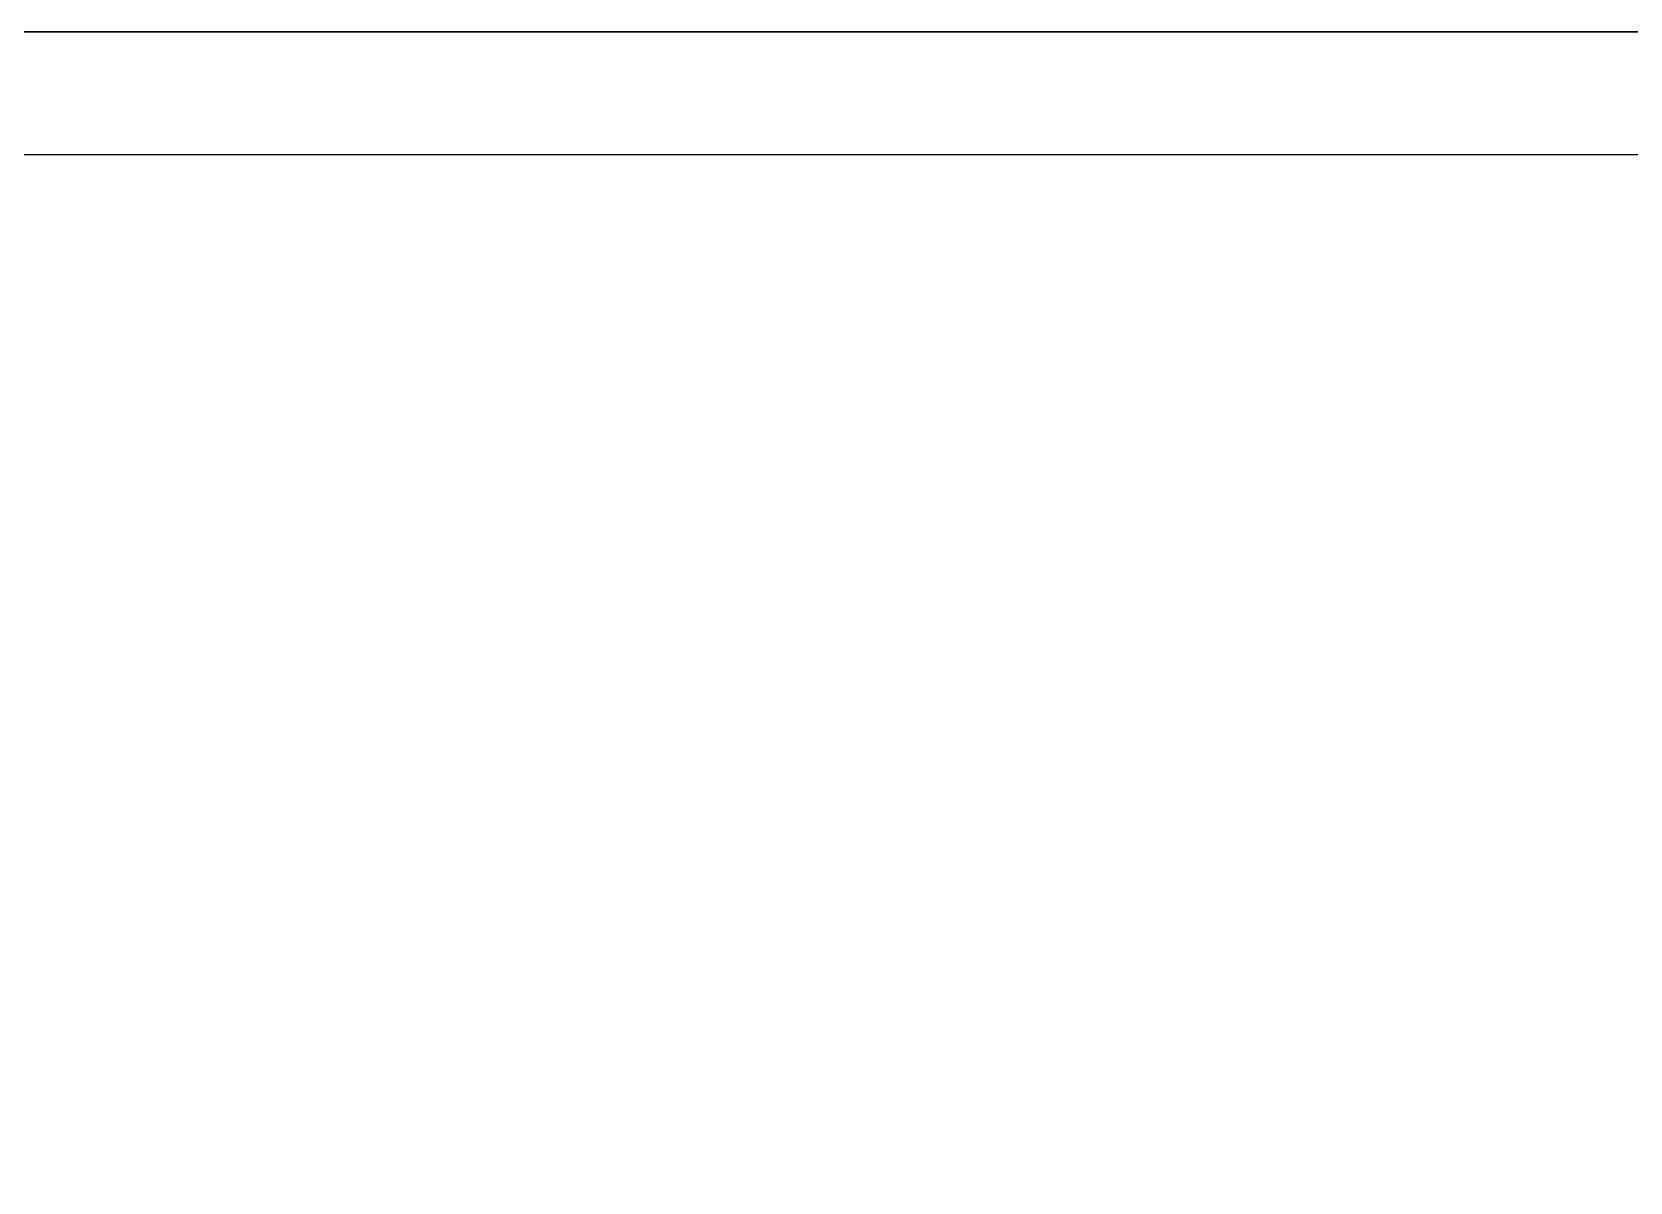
# Model space of a CAD drawing. Header units: millimetres. Extents: x 1864 to 10174863, y -4887456 to 5366151.
# Drawn here: x 5411164 to 5494225, y 37725 to 97511 of the extents above; entities that cross this region are included whole.
import ezdxf
from ezdxf import colors
from ezdxf.entities.mleader import LeaderData, LeaderLine
from ezdxf.math import Vec2, Vec3

# ---------------------------------------------------------------- set-up
doc = ezdxf.new("R2010")
doc.units = ezdxf.units.MM
doc.layers.add('1-Бетон', color=106, linetype='Continuous', lineweight=35)
doc.layers.add('ИС_Выноска', color=3, linetype='Continuous', lineweight=18)
doc.styles.add('0', font='isocpeur.ttf', dxfattribs={"width": 0.8, "oblique": 15})

msp = doc.modelspace()

# ---------------------------------------------------------------- linework, layer by layer
at = {"color": 1}
msp.add_lwpolyline([(5078357.1, 91146.6), (5647379.8, 91146.6), (5647379.8, -72566.7), (5078357.1, -72566.7)], close=True, dxfattribs=at)
at = {"layer": '1-Бетон', "color": 6}
msp.add_lwpolyline([(5064084.8, 97510.8), (5989435.8, 97510.8), (5989435.8, -105940.4), (5064084.8, -105940.4)], close=True, dxfattribs=at)

# ---------------------------------------------------------------- leaders
at = {"layer": 'ИС_Выноска', "ltscale": 0.5}
ml = msp.add_multileader_mtext('Standard', dxfattribs=at)
ml.set_content('\\A1;Асфальтобетон А16Вт по ГОСТ 58406.2-2020 на ПБВ60 по ГОСТ 52056-2003                                -50мм\\P\\pxql;Асфальтобетон А22 Нт по ГОСТ 58406.2-2020 на БНД 50/70 по ГОСТ 33133-2020                         -60мм\\PГидроизоляция                                      -5 мм\\PВыравнивающий слой                          -min 30 мм', color=256, style='0')
ml.set_leader_properties(color=256, linetype='ByLayer', lineweight=-1)
ml.build(insert=Vec2(0, 0))
ml.multileader.update_dxf_attribs({"text_left_attachment_type": 6, "text_right_attachment_type": 6, "dogleg_length": 0.36, "arrow_head_size": 450, "scale": 75})
ctx = ml.context
ctx.base_point, ctx.scale, ctx.char_height, ctx.arrow_head_size, ctx.landing_gap_size, ctx.plane_origin = Vec3(4438008, 51717.5, 5778.2), 75, 500, 450, 18, Vec3(4437427.9, 80742.9, 5778.2)
ctx.left_attachment, ctx.right_attachment = 6, 6
notes = []
notes.append((ctx, [(0, (1, 1, 0), (4437936, 51717.5, 5778.2), (1, 0), 72, [(0, [(4437936, 41234.8, 5778.2)], 0, [])])]))
ctx.mtext.insert, ctx.mtext.width, ctx.mtext.flow_direction = Vec3(4438026, 52367.5, 5778.2), 15303.021, 5
for ctx, leaders in notes:
    for number, flags, end, landing, length, lines in leaders:
        leader = LeaderData()
        leader.index, (leader.has_last_leader_line, leader.has_dogleg_vector, leader.attachment_direction) = number, flags
        leader.last_leader_point, leader.dogleg_vector, leader.dogleg_length = Vec3(end), Vec3(landing), length
        for number, points, colour, breaks in lines:
            line = LeaderLine()
            line.index, line.vertices, line.color, line.breaks = number, Vec3.list(points), colors.encode_raw_color(colour), breaks
            leader.lines.append(line)
        ctx.leaders.append(leader)

doc.saveas('drawing.dxf')
